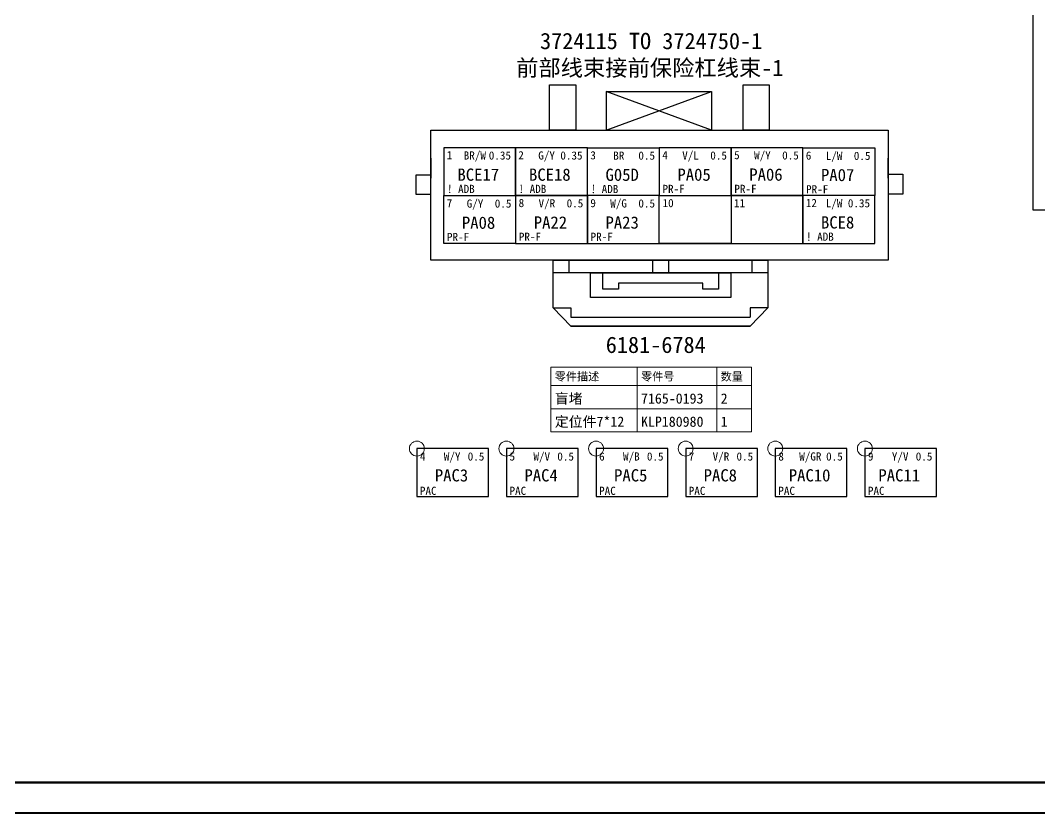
# Model space of a CAD drawing. Header units: millimetres. Extents: x 6 to 3615, y -854 to 0.
# Drawn here: x 1718.2 to 1888.8, y -851.3 to -718.5 of the extents above; entities that cross this region are included whole.
import ezdxf

# ---------------------------------------------------------------- set-up
doc = ezdxf.new("R2010")
doc.units = ezdxf.units.MM
doc.styles.add('4eff5b8b_Style', font='simfang.ttf')

msp = doc.modelspace()

# ---------------------------------------------------------------- linework, layer by layer
at = {"linetype": 'Continuous', "lineweight": 30}
for p, q in [((1806.78, -729.3), (1811.16, -729.3)), ((1806.78, -736.87), (1806.78, -729.3)), ((1806.78, -729.3), (1806.78, -729.3)), ((1811.16, -729.3), (1811.16, -736.87)), ((1839.18, -729.3), (1843.55, -729.3)), ((1839.18, -736.87), (1839.18, -729.3)), ((1839.18, -729.3), (1839.18, -729.3)), ((1843.55, -729.3), (1843.55, -736.87)), ((1811.16, -736.87), (1806.78, -736.87)), ((1843.55, -736.87), (1839.18, -736.87)), ((1807.4, -758.65), (1843.32, -758.65)), ((1807.4, -760.78), (1807.4, -758.65)), ((1807.4, -758.65), (1807.4, -758.65)), ((1807.4, -758.65), (1810.02, -758.65)), ((1807.4, -760.78), (1807.4, -758.65)), ((1807.4, -758.65), (1807.4, -758.65)), ((1810.02, -758.65), (1810.02, -760.78)), ((1824.05, -758.65), (1826.67, -758.65)), ((1824.05, -760.78), (1824.05, -758.65)), ((1824.05, -758.65), (1824.05, -758.65)), ((1826.67, -758.65), (1826.67, -760.78)), ((1840.7, -758.65), (1843.32, -758.65)), ((1840.7, -760.78), (1840.7, -758.65)), ((1840.7, -758.65), (1840.7, -758.65)), ((1843.32, -758.65), (1843.32, -760.78)), ((1843.32, -758.65), (1843.32, -760.78)), ((1843.32, -760.78), (1807.4, -760.78)), ((1810.02, -760.78), (1807.4, -760.78)), ((1813.65, -760.78), (1837.11, -760.78)), ((1813.65, -764.9), (1813.65, -760.78)), ((1813.65, -760.78), (1813.65, -760.78)), ((1826.67, -760.78), (1824.05, -760.78)), ((1837.11, -760.78), (1837.11, -764.9)), ((1843.32, -760.78), (1840.7, -760.78)), ((1837.11, -764.9), (1813.65, -764.9)), ((1796.56, -790.2), (1784.56, -790.2)), ((1784.56, -790.2), (1784.56, -798.2)), ((1796.56, -798.2), (1796.56, -790.2)), ((1796.56, -790.2), (1796.56, -790.2)), ((1811.56, -790.2), (1799.56, -790.2)), ((1799.56, -790.2), (1799.56, -798.2)), ((1811.56, -798.2), (1811.56, -790.2)), ((1811.56, -790.2), (1811.56, -790.2)), ((1826.56, -790.2), (1814.56, -790.2)), ((1814.56, -790.2), (1814.56, -798.2)), ((1826.56, -798.2), (1826.56, -790.2)), ((1826.56, -790.2), (1826.56, -790.2)), ((1841.56, -790.2), (1829.56, -790.2)), ((1829.56, -790.2), (1829.56, -798.2)), ((1841.56, -798.2), (1841.56, -790.2)), ((1841.56, -790.2), (1841.56, -790.2)), ((1856.56, -790.2), (1844.56, -790.2)), ((1844.56, -790.2), (1844.56, -798.2)), ((1856.56, -798.2), (1856.56, -790.2)), ((1856.56, -790.2), (1856.56, -790.2)), ((1871.56, -790.2), (1859.56, -790.2)), ((1859.56, -790.2), (1859.56, -798.2)), ((1871.56, -798.2), (1871.56, -790.2)), ((1871.56, -790.2), (1871.56, -790.2)), ((1784.56, -798.2), (1796.56, -798.2)), ((1799.56, -798.2), (1811.56, -798.2)), ((1814.56, -798.2), (1826.56, -798.2)), ((1829.56, -798.2), (1841.56, -798.2)), ((1844.56, -798.2), (1856.56, -798.2)), ((1859.56, -798.2), (1871.56, -798.2))]:
    msp.add_line(p, q, dxfattribs=at)
for points in [[(1897.1, -750.23), (1897.1, -756.61), (1934.13, -756.61), (1934.13, -750.23), (1943.56, -750.23), (1943.56, -701.15), (1934.13, -701.15), (1934.13, -689.77), (1897.1, -689.77), (1897.1, -701.15), (1887.67, -701.15), (1887.67, -750.23), (1897.1, -750.23)], [(1816.23, -730.39), (1816.23, -736.86), (1833.87, -730.39), (1833.87, -736.86), (1816.23, -730.39), (1833.87, -730.39)], [(1863.47, -758.65), (1786.9, -758.65), (1786.9, -736.86), (1863.47, -736.86), (1863.47, -758.65)], [(1825.15, -755.83), (1825.15, -747.82), (1813.12, -747.82), (1813.12, -739.8), (1789.07, -739.8), (1789.07, -747.82), (1801.09, -747.82), (1801.09, -755.83), (1813.12, -755.83), (1813.12, -747.82), (1813.12, -755.83), (1861.23, -755.83)], [(1801.09, -739.8), (1801.09, -747.82), (1801.09, -739.8)], [(1837.17, -755.83), (1825.15, -755.83), (1825.15, -747.82), (1813.12, -747.82), (1813.12, -739.8), (1825.15, -739.8), (1825.15, -747.82), (1837.17, -747.82), (1837.17, -755.83), (1849.2, -755.83), (1849.2, -747.82), (1849.2, -755.83), (1861.23, -755.83), (1861.23, -747.82), (1849.2, -747.82), (1849.2, -739.8), (1861.23, -739.8), (1861.23, -747.82), (1849.2, -747.82), (1849.2, -739.8), (1825.15, -739.8), (1825.15, -747.82), (1837.17, -747.82), (1837.17, -755.83)], [(1837.17, -739.8), (1837.17, -747.82), (1837.17, -739.8)], [(1786.9, -741.58), (1786.9, -744.91)], [(1863.47, -744.91), (1863.47, -741.58)], [(1786.9, -747.67), (1784.47, -747.67), (1784.47, -744.34), (1786.9, -744.34)], [(1863.47, -744.25), (1865.89, -744.25), (1865.89, -747.58), (1863.47, -747.58)], [(1801.09, -755.83), (1789.07, -755.83), (1789.07, -747.82), (1801.09, -747.82), (1801.09, -755.83)], [(1813.12, -747.82), (1801.09, -747.82), (1813.12, -747.82)], [(1849.2, -747.82), (1837.17, -747.82), (1849.2, -747.82)], [(1807.4, -766.65), (1807.4, -758.65), (1843.32, -758.65), (1843.32, -766.65)], [(1818.3, -763.49), (1815.68, -763.49), (1815.68, -760.78), (1835.07, -760.78), (1835.07, -763.49), (1832.45, -763.49), (1832.45, -762.48), (1818.3, -762.48), (1818.3, -763.49)], [(1810.33, -769.68), (1807.4, -766.65)], [(1807.4, -766.65), (1810.33, -766.65), (1810.33, -768.17)], [(1840.38, -769.68), (1810.33, -769.68), (1840.38, -769.68), (1843.32, -766.65)], [(1843.32, -766.65), (1840.38, -766.65), (1840.38, -768.17)], [(1810.33, -768.17), (1840.38, -768.17)], [(1208.83, -851.17), (3615.15, -851.17)]]:
    msp.add_lwpolyline(points, dxfattribs=at)
for points in [[(1806.78, -729.3), (1811.16, -729.3), (1811.16, -736.87), (1806.78, -736.87), (1806.78, -729.3)], [(1839.18, -729.3), (1843.55, -729.3), (1843.55, -736.87), (1839.18, -736.87), (1839.18, -729.3)], [(1807.4, -758.65), (1843.32, -758.65), (1843.32, -760.78), (1807.4, -760.78), (1807.4, -758.65)], [(1807.4, -758.65), (1810.02, -758.65), (1810.02, -760.78), (1807.4, -760.78), (1807.4, -758.65)], [(1824.05, -758.65), (1826.67, -758.65), (1826.67, -760.78), (1824.05, -760.78), (1824.05, -758.65)], [(1840.7, -758.65), (1843.32, -758.65), (1843.32, -760.78), (1840.7, -760.78), (1840.7, -758.65)], [(1813.65, -760.78), (1837.11, -760.78), (1837.11, -764.9), (1813.65, -764.9), (1813.65, -760.78)], [(1796.56, -790.2), (1784.56, -790.2), (1784.56, -798.2), (1796.56, -798.2), (1796.56, -790.2)], [(1811.56, -790.2), (1799.56, -790.2), (1799.56, -798.2), (1811.56, -798.2), (1811.56, -790.2)], [(1826.56, -790.2), (1814.56, -790.2), (1814.56, -798.2), (1826.56, -798.2), (1826.56, -790.2)], [(1841.56, -790.2), (1829.56, -790.2), (1829.56, -798.2), (1841.56, -798.2), (1841.56, -790.2)], [(1856.56, -790.2), (1844.56, -790.2), (1844.56, -798.2), (1856.56, -798.2), (1856.56, -790.2)], [(1871.56, -790.2), (1859.56, -790.2), (1859.56, -798.2), (1871.56, -798.2), (1871.56, -790.2)]]:
    msp.add_lwpolyline(points, close=True, dxfattribs=at)
at = {"linetype": 'Continuous', "lineweight": 13}
for points in [[(1806.99, -776.57), (1840.6, -776.57)], [(1806.99, -776.57), (1806.99, -787.4)], [(1806.99, -776.57), (1840.6, -776.57)], [(1821.43, -776.57), (1821.43, -787.4)], [(1834.77, -776.57), (1834.77, -787.4)], [(1840.6, -776.57), (1840.6, -787.4)], [(1806.99, -779.63), (1840.6, -779.63)], [(1806.99, -783.52), (1840.6, -783.52)], [(1806.99, -787.4), (1840.6, -787.4)], [(1234.13, -846.02), (3610.09, -846.02)], [(1234.13, -846.02), (3610.09, -846.02)], [(6.35, -851.33), (3615.48, -851.33)], [(1208.79, -851.22), (3615.27, -851.22)]]:
    msp.add_lwpolyline(points, dxfattribs=at)
at = {"linetype": 'Continuous', "lineweight": 70}
msp.add_lwpolyline([(26.83, -846.11), (3610.09, -846.11)], dxfattribs=at)
at = {"linetype": 'Continuous', "lineweight": 13}
for centre in [(1784.56, -790.19), (1799.56, -790.19), (1814.56, -790.19), (1829.56, -790.19), (1844.56, -790.19), (1859.56, -790.19)]:
    msp.add_circle(centre, 1.25, dxfattribs=at)

# ---------------------------------------------------------------- texts
at = {"linetype": 'Continuous', "style": '4eff5b8b_Style'}
for s, height, p in [('3724115 TO 3724750-1', 2.7344, (1805.18, -723.3)), ('前部线束接前保险杠线束-1', 2.7344, (1801.18, -727.8)), ('1', 1.37, (1789.56, -741.74)), ('BR/W', 1.367, (1792.4, -741.79)), ('0.35', 1.367, (1796.6, -741.79)), ('2', 1.37, (1801.54, -741.74)), ('G/Y', 1.367, (1804.88, -741.79)), ('0.35', 1.367, (1808.58, -741.79)), ('3', 1.37, (1813.6, -741.76)), ('BR', 1.367, (1817.44, -741.81)), ('0.5', 1.367, (1821.64, -741.81)), ('4', 1.37, (1825.64, -741.74)), ('V/L', 1.367, (1828.98, -741.79)), ('0.5', 1.367, (1833.68, -741.79)), ('5', 1.37, (1837.67, -741.73)), ('W/Y', 1.367, (1841.01, -741.78)), ('0.5', 1.367, (1845.71, -741.78)), ('6', 1.37, (1849.67, -741.8)), ('L/W', 1.367, (1853.01, -741.85)), ('0.5', 1.367, (1857.71, -741.85)), ('BCE17', 2.051, (1791.35, -745.34)), ('BCE18', 2.051, (1803.33, -745.34)), ('G05D', 2.051, (1816.14, -745.36)), ('PA05', 2.051, (1828.18, -745.34)), ('PA06', 2.051, (1840.21, -745.33)), ('PA07', 2.051, (1852.21, -745.4)), ('! ADB', 1.367, (1789.6, -747.39)), ('! ADB', 1.367, (1801.58, -747.39)), ('! ADB', 1.367, (1813.64, -747.41)), ('PR-F', 1.367, (1825.68, -747.39)), ('PR-F', 1.367, (1837.71, -747.38)), ('PR-F', 1.367, (1849.71, -747.45)), ('7', 1.37, (1789.56, -749.79)), ('G/Y', 1.367, (1792.9, -749.84)), ('0.5', 1.367, (1797.6, -749.84)), ('8', 1.37, (1801.59, -749.75)), ('V/R', 1.367, (1804.93, -749.8)), ('0.5', 1.367, (1809.63, -749.8)), ('9', 1.37, (1813.6, -749.77)), ('W/G', 1.367, (1816.93, -749.82)), ('0.5', 1.367, (1821.64, -749.82)), ('10', 1.367, (1825.69, -749.76)), ('11', 1.367, (1837.64, -749.77)), ('12', 1.367, (1849.67, -749.74)), ('L/W', 1.367, (1853.01, -749.79)), ('0.35', 1.367, (1856.71, -749.79)), ('PA08', 2.051, (1792.1, -753.39)), ('PA22', 2.051, (1804.13, -753.35)), ('PA23', 2.051, (1816.14, -753.36)), ('BCE8', 2.051, (1852.21, -753.34)), ('PR-F', 1.367, (1789.6, -755.44)), ('PR-F', 1.367, (1801.63, -755.4)), ('PR-F', 1.367, (1813.64, -755.41)), ('! ADB', 1.367, (1849.71, -755.39)), ('6181-6784', 2.734, (1816.18, -774.18)), ('零件描述', 1.367, (1807.64, -778.81)), ('零件号', 1.367, (1822.08, -778.81)), ('数量', 1.367, (1835.42, -778.81)), ('盲堵', 1.709, (1807.64, -782.66)), ('7165-0193', 1.709, (1822.08, -782.66)), ('2', 1.71, (1835.42, -782.66)), ('定位件7*12', 1.709, (1807.64, -786.54)), ('KLP180980', 1.709, (1822.08, -786.54)), ('1', 1.71, (1835.42, -786.54)), ('4', 1.37, (1785.07, -792.2)), ('W/Y', 1.367, (1789.07, -792.2)), ('0.5', 1.367, (1793.07, -792.2)), ('5', 1.37, (1800.07, -792.2)), ('W/V', 1.367, (1804.07, -792.2)), ('0.5', 1.367, (1808.07, -792.2)), ('6', 1.37, (1815.07, -792.2)), ('W/B', 1.367, (1819.07, -792.2)), ('0.5', 1.367, (1823.07, -792.2)), ('7', 1.37, (1830.07, -792.2)), ('V/R', 1.367, (1834.07, -792.2)), ('0.5', 1.367, (1838.07, -792.2)), ('8', 1.37, (1845.07, -792.2)), ('W/GR', 1.367, (1848.57, -792.2)), ('0.5', 1.367, (1853.07, -792.2)), ('9', 1.37, (1860.07, -792.2)), ('Y/V', 1.367, (1864.07, -792.2)), ('0.5', 1.367, (1868.07, -792.2)), ('PAC3', 2.051, (1787.57, -795.7)), ('PAC4', 2.051, (1802.57, -795.7)), ('PAC5', 2.051, (1817.57, -795.7)), ('PAC8', 2.051, (1832.57, -795.7)), ('PAC10', 2.051, (1846.82, -795.7)), ('PAC11', 2.051, (1861.82, -795.7)), ('PAC', 1.367, (1785.07, -797.95)), ('PAC', 1.367, (1800.07, -797.95)), ('PAC', 1.367, (1815.07, -797.95)), ('PAC', 1.367, (1830.07, -797.95)), ('PAC', 1.367, (1845.07, -797.95)), ('PAC', 1.367, (1860.07, -797.95))]:
    msp.add_text(s, height=height, dxfattribs=at).set_placement(p)

doc.saveas('drawing.dxf')
